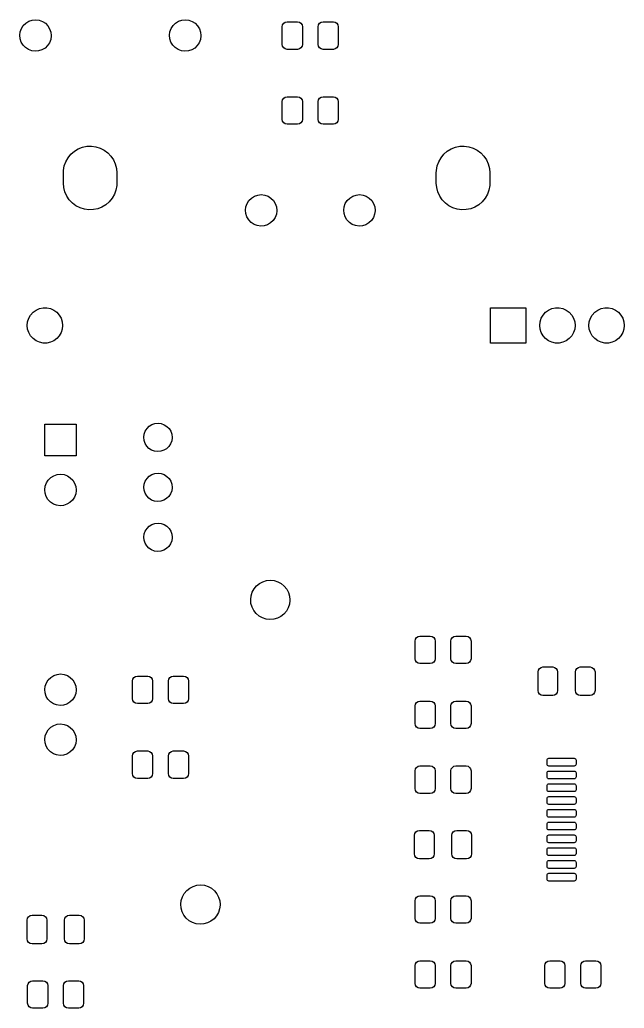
# Model space of a CAD drawing. Extents: x 42 to 170, y -237 to -32.
# Drawn here: x 107.9 to 138.7, y -187.1 to -136.9 of the extents above; entities that cross this region are included whole.
import ezdxf

# ---------------------------------------------------------------- set-up
doc = ezdxf.new("R2010")
doc.units = 0
doc.layers.add('BLACK', color=7, linetype='CONTINUOUS')

msp = doc.modelspace()

# ---------------------------------------------------------------- linework, layer by layer
at = {"layer": 'BLACK', "linetype": 'CONTINUOUS'}
for p, q in [((107.985, -137.307), (108.082, -137.157)), ((108.082, -137.157), (108.209, -137.033)), ((108.209, -137.033), (108.361, -136.939)), ((108.361, -136.939), (108.53, -136.882)), ((108.53, -136.882), (108.708, -136.863)), ((108.708, -136.863), (108.885, -136.884)), ((108.885, -136.884), (109.053, -136.944)), ((109.053, -136.944), (109.203, -137.04)), ((109.203, -137.04), (109.329, -137.166)), ((109.329, -137.166), (109.423, -137.317)), ((115.605, -137.307), (115.702, -137.157)), ((115.702, -137.157), (115.829, -137.033)), ((115.829, -137.033), (115.981, -136.939)), ((115.981, -136.939), (116.15, -136.882)), ((116.15, -136.882), (116.328, -136.863)), ((116.328, -136.863), (116.505, -136.884)), ((116.505, -136.884), (116.673, -136.944)), ((116.673, -136.944), (116.823, -137.04)), ((116.823, -137.04), (116.949, -137.166)), ((116.949, -137.166), (117.043, -137.317)), ((121.257, -137.218), (121.276, -137.122)), ((121.257, -138.118), (121.257, -137.218)), ((121.276, -137.122), (121.33, -137.041)), ((121.33, -137.041), (121.411, -136.987)), ((121.411, -136.987), (121.507, -136.968)), ((121.507, -136.968), (122.032, -136.968)), ((122.032, -136.968), (122.128, -136.987)), ((122.128, -136.987), (122.209, -137.041)), ((122.209, -137.041), (122.263, -137.122)), ((122.263, -137.122), (122.282, -137.218)), ((122.282, -137.218), (122.282, -138.118)), ((123.082, -137.218), (123.101, -137.122)), ((123.082, -138.118), (123.082, -137.218)), ((123.101, -137.122), (123.155, -137.041)), ((123.155, -137.041), (123.236, -136.987)), ((123.236, -136.987), (123.332, -136.968)), ((123.332, -136.968), (123.857, -136.968)), ((123.857, -136.968), (123.953, -136.987)), ((123.953, -136.987), (124.034, -137.041)), ((124.034, -137.041), (124.088, -137.122)), ((124.088, -137.122), (124.107, -137.218)), ((124.107, -137.218), (124.107, -138.118)), ((107.902, -137.652), (107.924, -137.475)), ((107.919, -137.829), (107.902, -137.652)), ((107.924, -137.475), (107.985, -137.307)), ((109.423, -137.317), (109.482, -137.486)), ((109.502, -137.685), (109.477, -137.862)), ((109.482, -137.486), (109.502, -137.663)), ((109.502, -137.663), (109.502, -137.685)), ((115.522, -137.652), (115.544, -137.475)), ((115.539, -137.829), (115.522, -137.652)), ((115.544, -137.475), (115.605, -137.307)), ((117.043, -137.317), (117.102, -137.486)), ((117.122, -137.685), (117.097, -137.862)), ((117.102, -137.486), (117.122, -137.663)), ((117.122, -137.663), (117.122, -137.685)), ((107.976, -137.999), (107.919, -137.829)), ((108.068, -138.151), (107.976, -137.999)), ((108.192, -138.279), (108.068, -138.151)), ((109.315, -138.177), (109.186, -138.3)), ((109.414, -138.029), (109.315, -138.177)), ((109.477, -137.862), (109.414, -138.029)), ((115.596, -137.999), (115.539, -137.829)), ((115.688, -138.151), (115.596, -137.999)), ((115.812, -138.279), (115.688, -138.151)), ((116.935, -138.177), (116.806, -138.3)), ((117.034, -138.029), (116.935, -138.177)), ((117.097, -137.862), (117.034, -138.029)), ((121.276, -138.214), (121.257, -138.118)), ((121.33, -138.295), (121.276, -138.214)), ((122.263, -138.214), (122.209, -138.295)), ((122.282, -138.118), (122.263, -138.214)), ((123.101, -138.214), (123.082, -138.118)), ((123.155, -138.295), (123.101, -138.214)), ((124.088, -138.214), (124.034, -138.295)), ((124.107, -138.118), (124.088, -138.214)), ((108.341, -138.377), (108.192, -138.279)), ((108.508, -138.439), (108.341, -138.377)), ((108.685, -138.463), (108.508, -138.439)), ((108.863, -138.447), (108.685, -138.463)), ((109.032, -138.392), (108.863, -138.447)), ((109.186, -138.3), (109.032, -138.392)), ((115.961, -138.377), (115.812, -138.279)), ((116.128, -138.439), (115.961, -138.377)), ((116.305, -138.463), (116.128, -138.439)), ((116.483, -138.447), (116.305, -138.463)), ((116.652, -138.392), (116.483, -138.447)), ((116.806, -138.3), (116.652, -138.392)), ((121.411, -138.349), (121.33, -138.295)), ((121.507, -138.368), (121.411, -138.349)), ((122.032, -138.368), (121.507, -138.368)), ((122.128, -138.349), (122.032, -138.368)), ((122.209, -138.295), (122.128, -138.349)), ((123.236, -138.349), (123.155, -138.295)), ((123.332, -138.368), (123.236, -138.349)), ((123.857, -138.368), (123.332, -138.368)), ((123.953, -138.349), (123.857, -138.368)), ((124.034, -138.295), (123.953, -138.349)), ((121.257, -141.028), (121.276, -140.932)), ((121.257, -141.928), (121.257, -141.028)), ((121.276, -140.932), (121.33, -140.851)), ((121.33, -140.851), (121.411, -140.797)), ((121.411, -140.797), (121.507, -140.778)), ((121.507, -140.778), (122.032, -140.778)), ((122.032, -140.778), (122.128, -140.797)), ((122.128, -140.797), (122.209, -140.851)), ((122.209, -140.851), (122.263, -140.932)), ((122.263, -140.932), (122.282, -141.028)), ((122.282, -141.028), (122.282, -141.928)), ((123.082, -141.028), (123.101, -140.932)), ((123.082, -141.928), (123.082, -141.028)), ((123.101, -140.932), (123.155, -140.851)), ((123.155, -140.851), (123.236, -140.797)), ((123.236, -140.797), (123.332, -140.778)), ((123.332, -140.778), (123.857, -140.778)), ((123.857, -140.778), (123.953, -140.797)), ((123.953, -140.797), (124.034, -140.851)), ((124.034, -140.851), (124.088, -140.932)), ((124.088, -140.932), (124.107, -141.028)), ((124.107, -141.028), (124.107, -141.928)), ((121.276, -142.024), (121.257, -141.928)), ((121.33, -142.105), (121.276, -142.024)), ((121.411, -142.159), (121.33, -142.105)), ((121.507, -142.178), (121.411, -142.159)), ((122.032, -142.178), (121.507, -142.178)), ((122.128, -142.159), (122.032, -142.178)), ((122.209, -142.105), (122.128, -142.159)), ((122.263, -142.024), (122.209, -142.105)), ((122.282, -141.928), (122.263, -142.024)), ((123.101, -142.024), (123.082, -141.928)), ((123.155, -142.105), (123.101, -142.024)), ((123.236, -142.159), (123.155, -142.105)), ((123.332, -142.178), (123.236, -142.159)), ((123.857, -142.178), (123.332, -142.178)), ((123.953, -142.159), (123.857, -142.178)), ((124.034, -142.105), (123.953, -142.159)), ((124.088, -142.024), (124.034, -142.105)), ((124.107, -141.928), (124.088, -142.024)), ((110.359, -143.88), (110.505, -143.702)), ((110.505, -143.702), (110.679, -143.551)), ((110.679, -143.551), (110.875, -143.432)), ((110.875, -143.432), (111.089, -143.347)), ((111.089, -143.347), (111.314, -143.3)), ((111.314, -143.3), (111.544, -143.292)), ((111.544, -143.292), (111.772, -143.322)), ((111.772, -143.322), (111.992, -143.39)), ((111.992, -143.39), (112.197, -143.494)), ((112.197, -143.494), (112.381, -143.631)), ((112.381, -143.631), (112.54, -143.798)), ((129.334, -143.88), (129.48, -143.702)), ((129.48, -143.702), (129.654, -143.551)), ((129.654, -143.551), (129.85, -143.432)), ((129.85, -143.432), (130.064, -143.347)), ((130.064, -143.347), (130.289, -143.3)), ((130.289, -143.3), (130.519, -143.292)), ((130.519, -143.292), (130.747, -143.322)), ((130.747, -143.322), (130.967, -143.39)), ((130.967, -143.39), (131.172, -143.494)), ((131.172, -143.494), (131.356, -143.631)), ((131.356, -143.631), (131.515, -143.798)), ((110.167, -144.296), (110.245, -144.08)), ((110.245, -144.08), (110.359, -143.88)), ((112.54, -143.798), (112.668, -143.989)), ((112.668, -143.989), (112.763, -144.198)), ((112.763, -144.198), (112.821, -144.421)), ((129.142, -144.296), (129.22, -144.08)), ((129.22, -144.08), (129.334, -143.88)), ((131.515, -143.798), (131.643, -143.989)), ((131.643, -143.989), (131.738, -144.198)), ((131.738, -144.198), (131.796, -144.421)), ((110.12, -144.65), (110.126, -144.522)), ((110.12, -145.17), (110.12, -144.65)), ((110.126, -144.522), (110.167, -144.296)), ((112.821, -144.421), (112.84, -144.65)), ((112.84, -144.65), (112.84, -145.17)), ((129.095, -144.65), (129.101, -144.522)), ((129.095, -145.17), (129.095, -144.65)), ((129.101, -144.522), (129.142, -144.296)), ((131.796, -144.421), (131.815, -144.65)), ((131.815, -144.65), (131.815, -145.17)), ((110.139, -145.399), (110.12, -145.17)), ((112.84, -145.17), (112.834, -145.298)), ((129.114, -145.399), (129.095, -145.17)), ((131.815, -145.17), (131.809, -145.298)), ((110.197, -145.622), (110.139, -145.399)), ((110.292, -145.831), (110.197, -145.622)), ((112.715, -145.74), (112.601, -145.94)), ((112.793, -145.524), (112.715, -145.74)), ((112.834, -145.298), (112.793, -145.524)), ((119.841, -145.834), (120.01, -145.777)), ((120.01, -145.777), (120.188, -145.758)), ((120.188, -145.758), (120.365, -145.779)), ((120.365, -145.779), (120.533, -145.839)), ((124.841, -145.834), (125.01, -145.777)), ((125.01, -145.777), (125.188, -145.758)), ((125.188, -145.758), (125.365, -145.779)), ((125.365, -145.779), (125.533, -145.839)), ((129.172, -145.622), (129.114, -145.399)), ((129.267, -145.831), (129.172, -145.622)), ((131.69, -145.74), (131.576, -145.94)), ((131.768, -145.524), (131.69, -145.74)), ((131.809, -145.298), (131.768, -145.524)), ((110.42, -146.022), (110.292, -145.831)), ((110.579, -146.189), (110.42, -146.022)), ((110.763, -146.326), (110.579, -146.189)), ((112.281, -146.269), (112.085, -146.388)), ((112.455, -146.118), (112.281, -146.269)), ((112.601, -145.94), (112.455, -146.118)), ((119.404, -146.37), (119.465, -146.202)), ((119.465, -146.202), (119.562, -146.052)), ((119.562, -146.052), (119.689, -145.928)), ((119.689, -145.928), (119.841, -145.834)), ((120.533, -145.839), (120.683, -145.935)), ((120.683, -145.935), (120.809, -146.061)), ((120.809, -146.061), (120.903, -146.212)), ((120.903, -146.212), (120.962, -146.381)), ((124.404, -146.37), (124.465, -146.202)), ((124.465, -146.202), (124.562, -146.052)), ((124.562, -146.052), (124.689, -145.928)), ((124.689, -145.928), (124.841, -145.834)), ((125.533, -145.839), (125.683, -145.935)), ((125.683, -145.935), (125.809, -146.061)), ((125.809, -146.061), (125.903, -146.212)), ((125.903, -146.212), (125.962, -146.381)), ((129.395, -146.022), (129.267, -145.831)), ((129.554, -146.189), (129.395, -146.022)), ((129.738, -146.326), (129.554, -146.189)), ((131.256, -146.269), (131.06, -146.388)), ((131.43, -146.118), (131.256, -146.269)), ((131.576, -145.94), (131.43, -146.118)), ((110.968, -146.43), (110.763, -146.326)), ((111.188, -146.498), (110.968, -146.43)), ((111.416, -146.528), (111.188, -146.498)), ((111.646, -146.52), (111.416, -146.528)), ((111.871, -146.473), (111.646, -146.52)), ((112.085, -146.388), (111.871, -146.473)), ((119.382, -146.547), (119.404, -146.37)), ((119.399, -146.724), (119.382, -146.547)), ((119.456, -146.894), (119.399, -146.724)), ((120.957, -146.757), (120.894, -146.924)), ((120.982, -146.58), (120.957, -146.757)), ((120.962, -146.381), (120.982, -146.558)), ((120.982, -146.558), (120.982, -146.58)), ((124.382, -146.547), (124.404, -146.37)), ((124.399, -146.724), (124.382, -146.547)), ((124.456, -146.894), (124.399, -146.724)), ((125.957, -146.757), (125.894, -146.924)), ((125.982, -146.58), (125.957, -146.757)), ((125.962, -146.381), (125.982, -146.558)), ((125.982, -146.558), (125.982, -146.58)), ((129.943, -146.43), (129.738, -146.326)), ((130.163, -146.498), (129.943, -146.43)), ((130.391, -146.528), (130.163, -146.498)), ((130.621, -146.52), (130.391, -146.528)), ((130.846, -146.473), (130.621, -146.52)), ((131.06, -146.388), (130.846, -146.473)), ((119.548, -147.046), (119.456, -146.894)), ((119.672, -147.174), (119.548, -147.046)), ((119.821, -147.272), (119.672, -147.174)), ((119.988, -147.334), (119.821, -147.272)), ((120.512, -147.287), (120.343, -147.342)), ((120.666, -147.195), (120.512, -147.287)), ((120.795, -147.072), (120.666, -147.195)), ((120.894, -146.924), (120.795, -147.072)), ((124.548, -147.046), (124.456, -146.894)), ((124.672, -147.174), (124.548, -147.046)), ((124.821, -147.272), (124.672, -147.174)), ((124.988, -147.334), (124.821, -147.272)), ((125.512, -147.287), (125.343, -147.342)), ((125.666, -147.195), (125.512, -147.287)), ((125.795, -147.072), (125.666, -147.195)), ((125.894, -146.924), (125.795, -147.072)), ((120.165, -147.358), (119.988, -147.334)), ((120.343, -147.342), (120.165, -147.358)), ((125.165, -147.358), (124.988, -147.334)), ((125.343, -147.342), (125.165, -147.358)), ((108.452, -151.881), (108.578, -151.741)), ((108.578, -151.741), (108.73, -151.631)), ((108.73, -151.631), (108.902, -151.554)), ((108.902, -151.554), (109.086, -151.515)), ((109.086, -151.515), (109.274, -151.515)), ((109.274, -151.515), (109.458, -151.554)), ((109.458, -151.554), (109.63, -151.631)), ((109.63, -151.631), (109.782, -151.741)), ((109.782, -151.741), (109.908, -151.881)), ((131.855, -153.31), (131.855, -151.51)), ((131.855, -151.51), (133.655, -151.51)), ((133.655, -151.51), (133.655, -153.31)), ((134.527, -151.881), (134.653, -151.741)), ((134.653, -151.741), (134.805, -151.631)), ((134.805, -151.631), (134.977, -151.554)), ((134.977, -151.554), (135.161, -151.515)), ((135.161, -151.515), (135.349, -151.515)), ((135.349, -151.515), (135.533, -151.554)), ((135.533, -151.554), (135.705, -151.631)), ((135.705, -151.631), (135.857, -151.741)), ((135.857, -151.741), (135.983, -151.881)), ((137.027, -151.881), (137.153, -151.741)), ((137.153, -151.741), (137.305, -151.631)), ((137.305, -151.631), (137.477, -151.554)), ((137.477, -151.554), (137.661, -151.515)), ((137.661, -151.515), (137.849, -151.515)), ((137.849, -151.515), (138.033, -151.554)), ((138.033, -151.554), (138.205, -151.631)), ((138.205, -151.631), (138.357, -151.741)), ((138.357, -151.741), (138.483, -151.881)), ((108.28, -152.41), (108.3, -152.223)), ((108.3, -152.223), (108.358, -152.044)), ((108.358, -152.044), (108.452, -151.881)), ((109.908, -151.881), (110.002, -152.044)), ((110.002, -152.044), (110.06, -152.223)), ((110.06, -152.223), (110.08, -152.41)), ((134.355, -152.41), (134.375, -152.223)), ((134.375, -152.223), (134.433, -152.044)), ((134.433, -152.044), (134.527, -151.881)), ((135.983, -151.881), (136.077, -152.044)), ((136.077, -152.044), (136.135, -152.223)), ((136.135, -152.223), (136.155, -152.41)), ((136.855, -152.41), (136.875, -152.223)), ((136.875, -152.223), (136.933, -152.044)), ((136.933, -152.044), (137.027, -151.881)), ((138.483, -151.881), (138.577, -152.044)), ((138.577, -152.044), (138.635, -152.223)), ((138.635, -152.223), (138.655, -152.41)), ((108.3, -152.597), (108.28, -152.41)), ((108.358, -152.776), (108.3, -152.597)), ((108.452, -152.939), (108.358, -152.776)), ((110.002, -152.776), (109.908, -152.939)), ((110.06, -152.597), (110.002, -152.776)), ((110.08, -152.41), (110.06, -152.597)), ((134.375, -152.597), (134.355, -152.41)), ((134.433, -152.776), (134.375, -152.597)), ((134.527, -152.939), (134.433, -152.776)), ((136.077, -152.776), (135.983, -152.939)), ((136.135, -152.597), (136.077, -152.776)), ((136.155, -152.41), (136.135, -152.597)), ((136.875, -152.597), (136.855, -152.41)), ((136.933, -152.776), (136.875, -152.597)), ((137.027, -152.939), (136.933, -152.776)), ((138.577, -152.776), (138.483, -152.939)), ((138.635, -152.597), (138.577, -152.776)), ((138.655, -152.41), (138.635, -152.597)), ((108.578, -153.079), (108.452, -152.939)), ((108.73, -153.189), (108.578, -153.079)), ((108.902, -153.266), (108.73, -153.189)), ((109.086, -153.305), (108.902, -153.266)), ((109.274, -153.305), (109.086, -153.305)), ((109.458, -153.266), (109.274, -153.305)), ((109.63, -153.189), (109.458, -153.266)), ((109.782, -153.079), (109.63, -153.189)), ((109.908, -152.939), (109.782, -153.079)), ((133.655, -153.31), (131.855, -153.31)), ((134.653, -153.079), (134.527, -152.939)), ((134.805, -153.189), (134.653, -153.079)), ((134.977, -153.266), (134.805, -153.189)), ((135.161, -153.305), (134.977, -153.266)), ((135.349, -153.305), (135.161, -153.305)), ((135.533, -153.266), (135.349, -153.305)), ((135.705, -153.189), (135.533, -153.266)), ((135.857, -153.079), (135.705, -153.189)), ((135.983, -152.939), (135.857, -153.079)), ((137.153, -153.079), (137.027, -152.939)), ((137.305, -153.189), (137.153, -153.079)), ((137.477, -153.266), (137.305, -153.189)), ((137.661, -153.305), (137.477, -153.266)), ((137.849, -153.305), (137.661, -153.305)), ((138.033, -153.266), (137.849, -153.305)), ((138.205, -153.189), (138.033, -153.266)), ((138.357, -153.079), (138.205, -153.189)), ((138.483, -152.939), (138.357, -153.079)), ((109.172, -159.037), (109.172, -157.437)), ((109.172, -157.437), (110.772, -157.437)), ((110.772, -157.437), (110.772, -159.037)), ((114.235, -157.936), (114.29, -157.785)), ((114.29, -157.785), (114.377, -157.65)), ((114.377, -157.65), (114.492, -157.538)), ((114.492, -157.538), (114.628, -157.454)), ((114.628, -157.454), (114.78, -157.402)), ((114.78, -157.402), (114.94, -157.385)), ((114.94, -157.385), (115.099, -157.404)), ((115.099, -157.404), (115.251, -157.458)), ((115.251, -157.458), (115.386, -157.544)), ((115.386, -157.544), (115.499, -157.658)), ((115.499, -157.658), (115.584, -157.794)), ((115.584, -157.794), (115.637, -157.945)), ((114.215, -158.095), (114.235, -157.936)), ((114.231, -158.255), (114.215, -158.095)), ((114.281, -158.407), (114.231, -158.255)), ((115.632, -158.284), (115.575, -158.434)), ((115.655, -158.125), (115.632, -158.284)), ((115.637, -157.945), (115.655, -158.105)), ((115.655, -158.105), (115.655, -158.125)), ((114.365, -158.544), (114.281, -158.407)), ((114.476, -158.66), (114.365, -158.544)), ((114.61, -158.748), (114.476, -158.66)), ((114.761, -158.804), (114.61, -158.748)), ((114.92, -158.825), (114.761, -158.804)), ((115.08, -158.81), (114.92, -158.825)), ((115.232, -158.761), (115.08, -158.81)), ((115.37, -158.679), (115.232, -158.761)), ((115.487, -158.568), (115.37, -158.679)), ((115.575, -158.434), (115.487, -158.568)), ((110.772, -159.037), (109.172, -159.037)), ((109.255, -160.421), (109.352, -160.271)), ((109.352, -160.271), (109.479, -160.147)), ((109.479, -160.147), (109.631, -160.053)), ((109.631, -160.053), (109.8, -159.996)), ((109.8, -159.996), (109.978, -159.977)), ((109.978, -159.977), (110.155, -159.998)), ((110.155, -159.998), (110.323, -160.058)), ((110.323, -160.058), (110.473, -160.154)), ((110.473, -160.154), (110.599, -160.28)), ((110.599, -160.28), (110.693, -160.431)), ((114.235, -160.476), (114.29, -160.325)), ((114.29, -160.325), (114.377, -160.19)), ((114.377, -160.19), (114.492, -160.078)), ((114.492, -160.078), (114.628, -159.994)), ((114.628, -159.994), (114.78, -159.942)), ((114.78, -159.942), (114.94, -159.925)), ((114.94, -159.925), (115.099, -159.944)), ((115.099, -159.944), (115.251, -159.998)), ((115.251, -159.998), (115.386, -160.084)), ((115.386, -160.084), (115.499, -160.198)), ((115.499, -160.198), (115.584, -160.334)), ((115.584, -160.334), (115.637, -160.485)), ((109.172, -160.766), (109.194, -160.589)), ((109.189, -160.943), (109.172, -160.766)), ((109.194, -160.589), (109.255, -160.421)), ((110.693, -160.431), (110.752, -160.6)), ((110.772, -160.799), (110.747, -160.976)), ((110.752, -160.6), (110.772, -160.777)), ((110.772, -160.777), (110.772, -160.799)), ((114.215, -160.635), (114.235, -160.476)), ((114.231, -160.795), (114.215, -160.635)), ((114.281, -160.947), (114.231, -160.795)), ((115.632, -160.824), (115.575, -160.974)), ((115.655, -160.665), (115.632, -160.824)), ((115.637, -160.485), (115.655, -160.645)), ((115.655, -160.645), (115.655, -160.665)), ((109.246, -161.113), (109.189, -160.943)), ((109.338, -161.265), (109.246, -161.113)), ((109.462, -161.393), (109.338, -161.265)), ((110.585, -161.291), (110.456, -161.414)), ((110.684, -161.143), (110.585, -161.291)), ((110.747, -160.976), (110.684, -161.143)), ((114.365, -161.084), (114.281, -160.947)), ((114.476, -161.2), (114.365, -161.084)), ((114.61, -161.288), (114.476, -161.2)), ((114.761, -161.344), (114.61, -161.288)), ((114.92, -161.365), (114.761, -161.344)), ((115.08, -161.35), (114.92, -161.365)), ((115.232, -161.301), (115.08, -161.35)), ((115.37, -161.219), (115.232, -161.301)), ((115.487, -161.108), (115.37, -161.219)), ((115.575, -160.974), (115.487, -161.108)), ((109.611, -161.491), (109.462, -161.393)), ((109.778, -161.553), (109.611, -161.491)), ((109.955, -161.577), (109.778, -161.553)), ((110.133, -161.561), (109.955, -161.577)), ((110.302, -161.506), (110.133, -161.561)), ((110.456, -161.414), (110.302, -161.506)), ((114.235, -163.016), (114.29, -162.865)), ((114.29, -162.865), (114.377, -162.73)), ((114.377, -162.73), (114.492, -162.618)), ((114.492, -162.618), (114.628, -162.534)), ((114.628, -162.534), (114.78, -162.482)), ((114.78, -162.482), (114.94, -162.465)), ((114.94, -162.465), (115.099, -162.484)), ((115.099, -162.484), (115.251, -162.538)), ((115.251, -162.538), (115.386, -162.624)), ((115.386, -162.624), (115.499, -162.738)), ((115.499, -162.738), (115.584, -162.874)), ((115.584, -162.874), (115.637, -163.025)), ((114.215, -163.175), (114.235, -163.016)), ((114.231, -163.335), (114.215, -163.175)), ((114.281, -163.487), (114.231, -163.335)), ((115.632, -163.364), (115.575, -163.514)), ((115.655, -163.205), (115.632, -163.364)), ((115.637, -163.025), (115.655, -163.185)), ((115.655, -163.185), (115.655, -163.205)), ((114.365, -163.624), (114.281, -163.487)), ((114.476, -163.74), (114.365, -163.624)), ((114.61, -163.828), (114.476, -163.74)), ((114.761, -163.884), (114.61, -163.828)), ((114.92, -163.905), (114.761, -163.884)), ((115.232, -163.841), (115.08, -163.89)), ((115.37, -163.759), (115.232, -163.841)), ((115.487, -163.648), (115.37, -163.759)), ((115.575, -163.514), (115.487, -163.648)), ((115.08, -163.89), (114.92, -163.905)), ((120.275, -165.443), (120.463, -165.388)), ((120.463, -165.388), (120.657, -165.37)), ((120.657, -165.37), (120.851, -165.39)), ((120.851, -165.39), (121.038, -165.448)), ((119.731, -165.976), (119.825, -165.805)), ((119.825, -165.805), (119.95, -165.656)), ((119.95, -165.656), (120.102, -165.533)), ((120.102, -165.533), (120.275, -165.443)), ((121.038, -165.448), (121.209, -165.541)), ((121.209, -165.541), (121.36, -165.665)), ((121.36, -165.665), (121.483, -165.817)), ((121.483, -165.817), (121.575, -165.989)), ((119.65, -166.356), (119.672, -166.162)), ((119.666, -166.551), (119.65, -166.356)), ((119.672, -166.162), (119.731, -165.976)), ((121.575, -165.989), (121.631, -166.176)), ((121.65, -166.398), (121.625, -166.592)), ((121.631, -166.176), (121.65, -166.37)), ((121.65, -166.37), (121.65, -166.398)), ((119.72, -166.738), (119.666, -166.551)), ((119.809, -166.912), (119.72, -166.738)), ((121.564, -166.777), (121.467, -166.946)), ((121.625, -166.592), (121.564, -166.777)), ((119.931, -167.065), (119.809, -166.912)), ((120.079, -167.191), (119.931, -167.065)), ((120.25, -167.286), (120.079, -167.191)), ((120.435, -167.347), (120.25, -167.286)), ((120.629, -167.37), (120.435, -167.347)), ((120.824, -167.355), (120.629, -167.37)), ((121.012, -167.302), (120.824, -167.355)), ((121.186, -167.214), (121.012, -167.302)), ((121.34, -167.094), (121.186, -167.214)), ((121.467, -166.946), (121.34, -167.094)), ((128.011, -168.46), (128.031, -168.364)), ((128.031, -168.364), (128.085, -168.283)), ((128.085, -168.283), (128.166, -168.229)), ((128.166, -168.229), (128.261, -168.21)), ((128.261, -168.21), (128.786, -168.21)), ((128.786, -168.21), (128.882, -168.229)), ((128.882, -168.229), (128.963, -168.283)), ((128.963, -168.283), (129.017, -168.364)), ((129.017, -168.364), (129.036, -168.46)), ((129.837, -168.46), (129.856, -168.364)), ((129.856, -168.364), (129.91, -168.283)), ((129.91, -168.283), (129.991, -168.229)), ((129.991, -168.229), (130.087, -168.21)), ((130.087, -168.21), (130.612, -168.21)), ((130.612, -168.21), (130.707, -168.229)), ((130.707, -168.229), (130.788, -168.283)), ((130.788, -168.283), (130.842, -168.364)), ((130.842, -168.364), (130.862, -168.46)), ((128.011, -169.36), (128.011, -168.46)), ((129.036, -168.46), (129.036, -169.36)), ((129.837, -169.36), (129.837, -168.46)), ((130.862, -168.46), (130.862, -169.36)), ((128.031, -169.456), (128.011, -169.36)), ((129.036, -169.36), (129.017, -169.456)), ((129.856, -169.456), (129.837, -169.36)), ((130.862, -169.36), (130.842, -169.456)), ((128.085, -169.537), (128.031, -169.456)), ((128.166, -169.591), (128.085, -169.537)), ((128.261, -169.61), (128.166, -169.591)), ((128.786, -169.61), (128.261, -169.61)), ((128.882, -169.591), (128.786, -169.61)), ((128.963, -169.537), (128.882, -169.591)), ((129.017, -169.456), (128.963, -169.537)), ((129.91, -169.537), (129.856, -169.456)), ((129.991, -169.591), (129.91, -169.537)), ((130.087, -169.61), (129.991, -169.591)), ((130.612, -169.61), (130.087, -169.61)), ((130.707, -169.591), (130.612, -169.61)), ((130.788, -169.537), (130.707, -169.591)), ((130.842, -169.456), (130.788, -169.537)), ((134.287, -169.934), (134.341, -169.853)), ((134.341, -169.853), (134.422, -169.799)), ((134.422, -169.799), (134.518, -169.78)), ((134.518, -169.78), (135.018, -169.78)), ((135.018, -169.78), (135.114, -169.799)), ((135.114, -169.799), (135.195, -169.853)), ((135.195, -169.853), (135.249, -169.934)), ((136.187, -169.934), (136.241, -169.853)), ((136.241, -169.853), (136.322, -169.799)), ((136.322, -169.799), (136.418, -169.78)), ((136.418, -169.78), (136.918, -169.78)), ((136.918, -169.78), (137.014, -169.799)), ((137.014, -169.799), (137.095, -169.853)), ((137.095, -169.853), (137.149, -169.934)), ((109.352, -170.431), (109.479, -170.307)), ((109.479, -170.307), (109.631, -170.213)), ((109.631, -170.213), (109.8, -170.156)), ((109.8, -170.156), (109.978, -170.137)), ((109.978, -170.137), (110.155, -170.158)), ((110.155, -170.158), (110.323, -170.218)), ((110.323, -170.218), (110.473, -170.314)), ((110.473, -170.314), (110.599, -170.44)), ((113.637, -170.492), (113.656, -170.396)), ((113.656, -170.396), (113.71, -170.315)), ((113.71, -170.315), (113.791, -170.261)), ((113.791, -170.261), (113.887, -170.242)), ((113.887, -170.242), (114.412, -170.242)), ((114.412, -170.242), (114.508, -170.261)), ((114.508, -170.261), (114.589, -170.315)), ((114.589, -170.315), (114.643, -170.396)), ((114.643, -170.396), (114.662, -170.492)), ((115.462, -170.492), (115.481, -170.396)), ((115.481, -170.396), (115.535, -170.315)), ((115.535, -170.315), (115.616, -170.261)), ((115.616, -170.261), (115.712, -170.242)), ((115.712, -170.242), (116.237, -170.242)), ((116.237, -170.242), (116.333, -170.261)), ((116.333, -170.261), (116.414, -170.315)), ((116.414, -170.315), (116.468, -170.396)), ((116.468, -170.396), (116.487, -170.492)), ((134.268, -170.03), (134.287, -169.934)), ((134.268, -170.98), (134.268, -170.03)), ((135.249, -169.934), (135.268, -170.03)), ((135.268, -170.03), (135.268, -170.98)), ((136.168, -170.03), (136.187, -169.934)), ((136.168, -170.98), (136.168, -170.03)), ((137.149, -169.934), (137.168, -170.03)), ((137.168, -170.03), (137.168, -170.98)), ((109.172, -170.926), (109.194, -170.749)), ((109.189, -171.103), (109.172, -170.926)), ((109.194, -170.749), (109.255, -170.581)), ((109.255, -170.581), (109.352, -170.431)), ((110.599, -170.44), (110.693, -170.591)), ((110.693, -170.591), (110.752, -170.76)), ((110.752, -170.76), (110.772, -170.937)), ((113.637, -171.392), (113.637, -170.492)), ((114.662, -170.492), (114.662, -171.392)), ((115.462, -171.392), (115.462, -170.492)), ((116.487, -170.492), (116.487, -171.392)), ((109.246, -171.273), (109.189, -171.103)), ((109.338, -171.425), (109.246, -171.273)), ((109.462, -171.553), (109.338, -171.425)), ((110.684, -171.303), (110.585, -171.451)), ((110.747, -171.136), (110.684, -171.303)), ((110.772, -170.959), (110.747, -171.136)), ((110.772, -170.937), (110.772, -170.959)), ((113.656, -171.488), (113.637, -171.392)), ((114.662, -171.392), (114.643, -171.488)), ((115.481, -171.488), (115.462, -171.392)), ((116.487, -171.392), (116.468, -171.488)), ((134.287, -171.076), (134.268, -170.98)), ((134.341, -171.157), (134.287, -171.076)), ((134.422, -171.211), (134.341, -171.157)), ((134.518, -171.23), (134.422, -171.211)), ((135.018, -171.23), (134.518, -171.23)), ((135.114, -171.211), (135.018, -171.23)), ((135.195, -171.157), (135.114, -171.211)), ((135.249, -171.076), (135.195, -171.157)), ((135.268, -170.98), (135.249, -171.076)), ((136.187, -171.076), (136.168, -170.98)), ((136.241, -171.157), (136.187, -171.076)), ((136.322, -171.211), (136.241, -171.157)), ((136.418, -171.23), (136.322, -171.211)), ((136.918, -171.23), (136.418, -171.23)), ((137.014, -171.211), (136.918, -171.23)), ((137.095, -171.157), (137.014, -171.211)), ((137.149, -171.076), (137.095, -171.157)), ((137.168, -170.98), (137.149, -171.076)), ((109.611, -171.651), (109.462, -171.553)), ((109.778, -171.713), (109.611, -171.651)), ((109.955, -171.737), (109.778, -171.713)), ((110.133, -171.721), (109.955, -171.737)), ((110.302, -171.666), (110.133, -171.721)), ((110.456, -171.574), (110.302, -171.666)), ((110.585, -171.451), (110.456, -171.574)), ((113.71, -171.569), (113.656, -171.488)), ((113.791, -171.623), (113.71, -171.569)), ((113.887, -171.642), (113.791, -171.623)), ((114.412, -171.642), (113.887, -171.642)), ((114.508, -171.623), (114.412, -171.642)), ((114.589, -171.569), (114.508, -171.623)), ((114.643, -171.488), (114.589, -171.569)), ((115.535, -171.569), (115.481, -171.488)), ((115.616, -171.623), (115.535, -171.569)), ((115.712, -171.642), (115.616, -171.623)), ((116.237, -171.642), (115.712, -171.642)), ((116.333, -171.623), (116.237, -171.642)), ((116.414, -171.569), (116.333, -171.623)), ((116.468, -171.488), (116.414, -171.569)), ((128.011, -171.762), (128.031, -171.666)), ((128.011, -172.662), (128.011, -171.762)), ((128.031, -171.666), (128.085, -171.585)), ((128.085, -171.585), (128.166, -171.531)), ((128.166, -171.531), (128.261, -171.512)), ((128.261, -171.512), (128.786, -171.512)), ((128.786, -171.512), (128.882, -171.531)), ((128.882, -171.531), (128.963, -171.585)), ((128.963, -171.585), (129.017, -171.666)), ((129.017, -171.666), (129.036, -171.762)), ((129.036, -171.762), (129.036, -172.662)), ((129.837, -171.762), (129.856, -171.666)), ((129.837, -172.662), (129.837, -171.762)), ((129.856, -171.666), (129.91, -171.585)), ((129.91, -171.585), (129.991, -171.531)), ((129.991, -171.531), (130.087, -171.512)), ((130.087, -171.512), (130.612, -171.512)), ((130.612, -171.512), (130.707, -171.531)), ((130.707, -171.531), (130.788, -171.585)), ((130.788, -171.585), (130.842, -171.666)), ((130.842, -171.666), (130.862, -171.762)), ((130.862, -171.762), (130.862, -172.662)), ((109.352, -172.971), (109.479, -172.847)), ((109.479, -172.847), (109.631, -172.753)), ((109.631, -172.753), (109.8, -172.696)), ((109.8, -172.696), (109.978, -172.677)), ((109.978, -172.677), (110.155, -172.698)), ((110.155, -172.698), (110.323, -172.758)), ((110.323, -172.758), (110.473, -172.854)), ((110.473, -172.854), (110.599, -172.98)), ((128.031, -172.758), (128.011, -172.662)), ((128.085, -172.839), (128.031, -172.758)), ((128.166, -172.893), (128.085, -172.839)), ((128.261, -172.912), (128.166, -172.893)), ((128.786, -172.912), (128.261, -172.912)), ((128.882, -172.893), (128.786, -172.912)), ((128.963, -172.839), (128.882, -172.893)), ((129.017, -172.758), (128.963, -172.839)), ((129.036, -172.662), (129.017, -172.758)), ((129.856, -172.758), (129.837, -172.662)), ((129.91, -172.839), (129.856, -172.758)), ((129.991, -172.893), (129.91, -172.839)), ((130.087, -172.912), (129.991, -172.893)), ((130.612, -172.912), (130.087, -172.912)), ((130.707, -172.893), (130.612, -172.912)), ((130.788, -172.839), (130.707, -172.893)), ((130.842, -172.758), (130.788, -172.839)), ((130.862, -172.662), (130.842, -172.758)), ((109.172, -173.466), (109.194, -173.289)), ((109.194, -173.289), (109.255, -173.121)), ((109.255, -173.121), (109.352, -172.971)), ((110.599, -172.98), (110.693, -173.131)), ((110.693, -173.131), (110.752, -173.3)), ((110.752, -173.3), (110.772, -173.477)), ((109.189, -173.643), (109.172, -173.466)), ((109.246, -173.813), (109.189, -173.643)), ((109.338, -173.965), (109.246, -173.813)), ((110.684, -173.843), (110.585, -173.991)), ((110.747, -173.676), (110.684, -173.843)), ((110.772, -173.499), (110.747, -173.676)), ((110.772, -173.477), (110.772, -173.499)), ((109.462, -174.093), (109.338, -173.965)), ((109.611, -174.191), (109.462, -174.093)), ((109.778, -174.253), (109.611, -174.191)), ((109.955, -174.277), (109.778, -174.253)), ((110.133, -174.261), (109.955, -174.277)), ((110.302, -174.206), (110.133, -174.261)), ((110.456, -174.114), (110.302, -174.206)), ((110.585, -173.991), (110.456, -174.114)), ((113.637, -174.302), (113.656, -174.206)), ((113.637, -175.202), (113.637, -174.302)), ((113.656, -174.206), (113.71, -174.125)), ((113.71, -174.125), (113.791, -174.071)), ((113.791, -174.071), (113.887, -174.052)), ((113.887, -174.052), (114.412, -174.052)), ((114.412, -174.052), (114.508, -174.071)), ((114.508, -174.071), (114.589, -174.125)), ((114.589, -174.125), (114.643, -174.206)), ((114.643, -174.206), (114.662, -174.302)), ((114.662, -174.302), (114.662, -175.202)), ((115.462, -174.302), (115.481, -174.206)), ((115.462, -175.202), (115.462, -174.302)), ((115.481, -174.206), (115.535, -174.125)), ((115.535, -174.125), (115.616, -174.071)), ((115.616, -174.071), (115.712, -174.052)), ((115.712, -174.052), (116.237, -174.052)), ((116.237, -174.052), (116.333, -174.071)), ((116.333, -174.071), (116.414, -174.125)), ((116.414, -174.125), (116.468, -174.206)), ((116.468, -174.206), (116.487, -174.302)), ((116.487, -174.302), (116.487, -175.202)), ((134.756, -174.45), (134.788, -174.429)), ((134.788, -174.429), (134.826, -174.421)), ((134.826, -174.421), (136.101, -174.421)), ((136.101, -174.421), (136.14, -174.429)), ((136.14, -174.429), (136.172, -174.45)), ((128.031, -174.968), (128.085, -174.887)), ((128.085, -174.887), (128.166, -174.833)), ((128.166, -174.833), (128.261, -174.814)), ((128.261, -174.814), (128.786, -174.814)), ((128.786, -174.814), (128.882, -174.833)), ((128.882, -174.833), (128.963, -174.887)), ((128.963, -174.887), (129.017, -174.968)), ((129.856, -174.968), (129.91, -174.887)), ((129.91, -174.887), (129.991, -174.833)), ((129.991, -174.833), (130.087, -174.814)), ((130.087, -174.814), (130.612, -174.814)), ((130.612, -174.814), (130.707, -174.833)), ((130.707, -174.833), (130.788, -174.887)), ((130.788, -174.887), (130.842, -174.968)), ((134.726, -174.521), (134.734, -174.483)), ((134.726, -174.721), (134.726, -174.521)), ((134.734, -174.759), (134.726, -174.721)), ((134.734, -174.483), (134.756, -174.45)), ((134.756, -174.792), (134.734, -174.759)), ((134.788, -174.813), (134.756, -174.792)), ((134.826, -174.821), (134.788, -174.813)), ((136.101, -174.821), (134.826, -174.821)), ((136.14, -174.813), (136.101, -174.821)), ((136.172, -174.792), (136.14, -174.813)), ((136.172, -174.45), (136.194, -174.483)), ((136.194, -174.759), (136.172, -174.792)), ((136.194, -174.483), (136.201, -174.521)), ((136.201, -174.721), (136.194, -174.759)), ((136.201, -174.521), (136.201, -174.721)), ((113.656, -175.298), (113.637, -175.202)), ((113.71, -175.379), (113.656, -175.298)), ((113.791, -175.433), (113.71, -175.379)), ((113.887, -175.452), (113.791, -175.433)), ((114.412, -175.452), (113.887, -175.452)), ((114.508, -175.433), (114.412, -175.452)), ((114.589, -175.379), (114.508, -175.433)), ((114.643, -175.298), (114.589, -175.379)), ((114.662, -175.202), (114.643, -175.298)), ((115.481, -175.298), (115.462, -175.202)), ((115.535, -175.379), (115.481, -175.298)), ((115.616, -175.433), (115.535, -175.379)), ((115.712, -175.452), (115.616, -175.433)), ((116.237, -175.452), (115.712, -175.452)), ((116.333, -175.433), (116.237, -175.452)), ((116.414, -175.379), (116.333, -175.433)), ((116.468, -175.298), (116.414, -175.379)), ((116.487, -175.202), (116.468, -175.298)), ((128.011, -175.064), (128.031, -174.968)), ((128.011, -175.964), (128.011, -175.064)), ((129.017, -174.968), (129.036, -175.064)), ((129.036, -175.064), (129.036, -175.964)), ((129.837, -175.064), (129.856, -174.968)), ((129.837, -175.964), (129.837, -175.064)), ((130.842, -174.968), (130.862, -175.064)), ((130.862, -175.064), (130.862, -175.964)), ((134.726, -175.171), (134.734, -175.133)), ((134.726, -175.371), (134.726, -175.171)), ((134.734, -175.409), (134.726, -175.371)), ((134.734, -175.133), (134.756, -175.1)), ((134.756, -175.442), (134.734, -175.409)), ((134.756, -175.1), (134.788, -175.079)), ((134.788, -175.463), (134.756, -175.442)), ((134.788, -175.079), (134.826, -175.071)), ((134.826, -175.071), (136.101, -175.071)), ((136.101, -175.071), (136.14, -175.079)), ((136.14, -175.079), (136.172, -175.1)), ((136.172, -175.442), (136.14, -175.463)), ((136.172, -175.1), (136.194, -175.133)), ((136.194, -175.409), (136.172, -175.442)), ((136.194, -175.133), (136.201, -175.171)), ((136.201, -175.371), (136.194, -175.409)), ((136.201, -175.171), (136.201, -175.371)), ((134.726, -175.821), (134.734, -175.783)), ((134.726, -176.021), (134.726, -175.821)), ((134.734, -175.783), (134.756, -175.75)), ((134.756, -175.75), (134.788, -175.729)), ((134.826, -175.471), (134.788, -175.463)), ((134.788, -175.729), (134.826, -175.721)), ((136.101, -175.471), (134.826, -175.471)), ((134.826, -175.721), (136.101, -175.721)), ((136.14, -175.463), (136.101, -175.471)), ((136.101, -175.721), (136.14, -175.729)), ((136.14, -175.729), (136.172, -175.75)), ((136.172, -175.75), (136.194, -175.783)), ((136.194, -175.783), (136.201, -175.821)), ((136.201, -175.821), (136.201, -176.021)), ((128.031, -176.06), (128.011, -175.964)), ((128.085, -176.141), (128.031, -176.06)), ((128.166, -176.195), (128.085, -176.141)), ((128.261, -176.214), (128.166, -176.195)), ((128.786, -176.214), (128.261, -176.214)), ((128.882, -176.195), (128.786, -176.214)), ((128.963, -176.141), (128.882, -176.195)), ((129.017, -176.06), (128.963, -176.141)), ((129.036, -175.964), (129.017, -176.06)), ((129.856, -176.06), (129.837, -175.964)), ((129.91, -176.141), (129.856, -176.06)), ((129.991, -176.195), (129.91, -176.141)), ((130.087, -176.214), (129.991, -176.195)), ((130.612, -176.214), (130.087, -176.214)), ((130.707, -176.195), (130.612, -176.214)), ((130.788, -176.141), (130.707, -176.195)), ((130.842, -176.06), (130.788, -176.141)), ((130.862, -175.964), (130.842, -176.06)), ((134.734, -176.059), (134.726, -176.021)), ((134.726, -176.471), (134.734, -176.433)), ((134.756, -176.092), (134.734, -176.059)), ((134.734, -176.433), (134.756, -176.4)), ((134.788, -176.113), (134.756, -176.092)), ((134.756, -176.4), (134.788, -176.379)), ((134.826, -176.121), (134.788, -176.113)), ((134.788, -176.379), (134.826, -176.371)), ((136.101, -176.121), (134.826, -176.121)), ((134.826, -176.371), (136.101, -176.371)), ((136.14, -176.113), (136.101, -176.121)), ((136.101, -176.371), (136.14, -176.379)), ((136.172, -176.092), (136.14, -176.113)), ((136.14, -176.379), (136.172, -176.4)), ((136.194, -176.059), (136.172, -176.092)), ((136.172, -176.4), (136.194, -176.433)), ((136.201, -176.021), (136.194, -176.059)), ((136.194, -176.433), (136.201, -176.471)), ((134.726, -176.671), (134.726, -176.471)), ((134.734, -176.709), (134.726, -176.671)), ((134.756, -176.742), (134.734, -176.709)), ((134.788, -176.763), (134.756, -176.742)), ((134.826, -176.771), (134.788, -176.763)), ((136.101, -176.771), (134.826, -176.771)), ((136.14, -176.763), (136.101, -176.771)), ((136.172, -176.742), (136.14, -176.763)), ((136.194, -176.709), (136.172, -176.742)), ((136.201, -176.671), (136.194, -176.709)), ((136.201, -176.471), (136.201, -176.671)), ((134.726, -177.121), (134.734, -177.083)), ((134.726, -177.321), (134.726, -177.121)), ((134.734, -177.359), (134.726, -177.321)), ((134.734, -177.083), (134.756, -177.05)), ((134.756, -177.392), (134.734, -177.359)), ((134.756, -177.05), (134.788, -177.029)), ((134.788, -177.413), (134.756, -177.392)), ((134.788, -177.029), (134.826, -177.021)), ((134.826, -177.421), (134.788, -177.413)), ((134.826, -177.021), (136.101, -177.021)), ((136.101, -177.421), (134.826, -177.421)), ((136.101, -177.021), (136.14, -177.029)), ((136.14, -177.413), (136.101, -177.421)), ((136.14, -177.029), (136.172, -177.05)), ((136.172, -177.392), (136.14, -177.413)), ((136.172, -177.05), (136.194, -177.083)), ((136.194, -177.359), (136.172, -177.392)), ((136.194, -177.083), (136.201, -177.121)), ((136.201, -177.321), (136.194, -177.359)), ((136.201, -177.121), (136.201, -177.321)), ((134.726, -177.771), (134.734, -177.733)), ((134.726, -177.971), (134.726, -177.771)), ((134.734, -177.733), (134.756, -177.7)), ((134.756, -177.7), (134.788, -177.679)), ((134.788, -177.679), (134.826, -177.671)), ((134.826, -177.671), (136.101, -177.671)), ((136.101, -177.671), (136.14, -177.679)), ((136.14, -177.679), (136.172, -177.7)), ((136.172, -177.7), (136.194, -177.733)), ((136.194, -177.733), (136.201, -177.771)), ((136.201, -177.771), (136.201, -177.971)), ((127.986, -178.341), (128.006, -178.245)), ((127.986, -179.291), (127.986, -178.341)), ((128.006, -178.245), (128.06, -178.164)), ((128.06, -178.164), (128.141, -178.11)), ((128.141, -178.11), (128.237, -178.091)), ((128.237, -178.091), (128.737, -178.091)), ((128.737, -178.091), (128.832, -178.11)), ((128.832, -178.11), (128.913, -178.164)), ((128.913, -178.164), (128.967, -178.245)), ((128.967, -178.245), (128.987, -178.341)), ((128.987, -178.341), (128.987, -179.291)), ((129.886, -178.341), (129.906, -178.245)), ((129.886, -179.291), (129.886, -178.341)), ((129.906, -178.245), (129.96, -178.164)), ((129.96, -178.164), (130.041, -178.11)), ((130.041, -178.11), (130.136, -178.091)), ((130.136, -178.091), (130.636, -178.091)), ((130.636, -178.091), (130.732, -178.11)), ((130.732, -178.11), (130.813, -178.164)), ((130.813, -178.164), (130.867, -178.245)), ((130.867, -178.245), (130.886, -178.341)), ((130.886, -178.341), (130.886, -179.291)), ((134.734, -178.009), (134.726, -177.971)), ((134.726, -178.421), (134.734, -178.383)), ((134.726, -178.621), (134.726, -178.421)), ((134.756, -178.042), (134.734, -178.009)), ((134.734, -178.383), (134.756, -178.35)), ((134.788, -178.063), (134.756, -178.042)), ((134.756, -178.35), (134.788, -178.329)), ((134.826, -178.071), (134.788, -178.063)), ((134.788, -178.329), (134.826, -178.321)), ((136.101, -178.071), (134.826, -178.071)), ((134.826, -178.321), (136.101, -178.321)), ((136.14, -178.063), (136.101, -178.071)), ((136.101, -178.321), (136.14, -178.329)), ((136.172, -178.042), (136.14, -178.063)), ((136.14, -178.329), (136.172, -178.35)), ((136.194, -178.009), (136.172, -178.042)), ((136.172, -178.35), (136.194, -178.383)), ((136.201, -177.971), (136.194, -178.009)), ((136.194, -178.383), (136.201, -178.421)), ((136.201, -178.421), (136.201, -178.621)), ((134.734, -178.659), (134.726, -178.621)), ((134.756, -178.692), (134.734, -178.659)), ((134.788, -178.713), (134.756, -178.692)), ((134.826, -178.721), (134.788, -178.713)), ((134.788, -178.979), (134.826, -178.971)), ((136.101, -178.721), (134.826, -178.721)), ((134.826, -178.971), (136.101, -178.971)), ((136.14, -178.713), (136.101, -178.721)), ((136.101, -178.971), (136.14, -178.979)), ((136.172, -178.692), (136.14, -178.713)), ((136.194, -178.659), (136.172, -178.692)), ((136.201, -178.621), (136.194, -178.659)), ((128.006, -179.387), (127.986, -179.291)), ((128.06, -179.468), (128.006, -179.387)), ((128.141, -179.522), (128.06, -179.468)), ((128.913, -179.468), (128.832, -179.522)), ((128.967, -179.387), (128.913, -179.468)), ((128.987, -179.291), (128.967, -179.387)), ((129.906, -179.387), (129.886, -179.291)), ((129.96, -179.468), (129.906, -179.387)), ((130.041, -179.522), (129.96, -179.468)), ((130.813, -179.468), (130.732, -179.522)), ((130.867, -179.387), (130.813, -179.468)), ((130.886, -179.291), (130.867, -179.387)), ((134.726, -179.071), (134.734, -179.033)), ((134.726, -179.271), (134.726, -179.071)), ((134.734, -179.309), (134.726, -179.271)), ((134.734, -179.033), (134.756, -179)), ((134.756, -179.342), (134.734, -179.309)), ((134.756, -179), (134.788, -178.979)), ((134.788, -179.363), (134.756, -179.342)), ((134.826, -179.371), (134.788, -179.363)), ((136.101, -179.371), (134.826, -179.371)), ((136.14, -179.363), (136.101, -179.371)), ((136.14, -178.979), (136.172, -179)), ((136.172, -179.342), (136.14, -179.363)), ((136.172, -179), (136.194, -179.033)), ((136.194, -179.309), (136.172, -179.342)), ((136.194, -179.033), (136.201, -179.071)), ((136.201, -179.271), (136.194, -179.309)), ((136.201, -179.071), (136.201, -179.271)), ((128.237, -179.541), (128.141, -179.522)), ((128.737, -179.541), (128.237, -179.541)), ((128.832, -179.522), (128.737, -179.541)), ((130.136, -179.541), (130.041, -179.522)), ((130.636, -179.541), (130.136, -179.541)), ((130.732, -179.522), (130.636, -179.541)), ((134.726, -179.721), (134.734, -179.683)), ((134.726, -179.921), (134.726, -179.721)), ((134.734, -179.959), (134.726, -179.921)), ((134.734, -179.683), (134.756, -179.65)), ((134.756, -179.992), (134.734, -179.959)), ((134.756, -179.65), (134.788, -179.629)), ((134.788, -179.629), (134.826, -179.621)), ((134.826, -179.621), (136.101, -179.621)), ((136.101, -179.621), (136.14, -179.629)), ((136.14, -179.629), (136.172, -179.65)), ((136.172, -179.65), (136.194, -179.683)), ((136.194, -179.959), (136.172, -179.992)), ((136.194, -179.683), (136.201, -179.721)), ((136.201, -179.921), (136.194, -179.959)), ((136.201, -179.721), (136.201, -179.921)), ((134.726, -180.371), (134.734, -180.333)), ((134.726, -180.571), (134.726, -180.371)), ((134.734, -180.333), (134.756, -180.3)), ((134.788, -180.013), (134.756, -179.992)), ((134.756, -180.3), (134.788, -180.279)), ((134.826, -180.021), (134.788, -180.013)), ((134.788, -180.279), (134.826, -180.271)), ((136.101, -180.021), (134.826, -180.021)), ((134.826, -180.271), (136.101, -180.271)), ((136.14, -180.013), (136.101, -180.021)), ((136.101, -180.271), (136.14, -180.279)), ((136.172, -179.992), (136.14, -180.013)), ((136.14, -180.279), (136.172, -180.3)), ((136.172, -180.3), (136.194, -180.333)), ((136.194, -180.333), (136.201, -180.371)), ((136.201, -180.371), (136.201, -180.571)), ((116.546, -181.027), (116.719, -180.937)), ((116.719, -180.937), (116.907, -180.882)), ((116.907, -180.882), (117.101, -180.864)), ((117.101, -180.864), (117.295, -180.884)), ((117.295, -180.884), (117.482, -180.942)), ((117.482, -180.942), (117.653, -181.035)), ((134.734, -180.609), (134.726, -180.571)), ((134.756, -180.642), (134.734, -180.609)), ((134.788, -180.663), (134.756, -180.642)), ((134.826, -180.671), (134.788, -180.663)), ((136.101, -180.671), (134.826, -180.671)), ((136.14, -180.663), (136.101, -180.671)), ((136.172, -180.642), (136.14, -180.663)), ((136.194, -180.609), (136.172, -180.642)), ((136.201, -180.571), (136.194, -180.609)), ((116.116, -181.656), (116.175, -181.47)), ((116.175, -181.47), (116.269, -181.299)), ((116.269, -181.299), (116.394, -181.15)), ((116.394, -181.15), (116.546, -181.027)), ((117.653, -181.035), (117.804, -181.159)), ((117.804, -181.159), (117.927, -181.311)), ((117.927, -181.311), (118.019, -181.483)), ((118.019, -181.483), (118.075, -181.67)), ((128.085, -181.491), (128.166, -181.437)), ((128.166, -181.437), (128.261, -181.418)), ((128.261, -181.418), (128.786, -181.418)), ((128.786, -181.418), (128.882, -181.437)), ((128.882, -181.437), (128.963, -181.491)), ((129.91, -181.491), (129.991, -181.437)), ((129.991, -181.437), (130.087, -181.418)), ((130.087, -181.418), (130.612, -181.418)), ((130.612, -181.418), (130.707, -181.437)), ((130.707, -181.437), (130.788, -181.491)), ((116.094, -181.85), (116.116, -181.656)), ((116.11, -182.045), (116.094, -181.85)), ((118.094, -181.892), (118.069, -182.086)), ((118.075, -181.67), (118.094, -181.864)), ((118.094, -181.864), (118.094, -181.892)), ((128.011, -181.668), (128.031, -181.572)), ((128.011, -182.568), (128.011, -181.668)), ((128.031, -181.572), (128.085, -181.491)), ((128.963, -181.491), (129.017, -181.572)), ((129.017, -181.572), (129.036, -181.668)), ((129.036, -181.668), (129.036, -182.568)), ((129.837, -181.668), (129.856, -181.572)), ((129.837, -182.568), (129.837, -181.668)), ((129.856, -181.572), (129.91, -181.491)), ((130.788, -181.491), (130.842, -181.572)), ((130.842, -181.572), (130.862, -181.668)), ((130.862, -181.668), (130.862, -182.568)), ((108.297, -182.563), (108.351, -182.482)), ((108.351, -182.482), (108.432, -182.428)), ((108.432, -182.428), (108.528, -182.409)), ((108.528, -182.409), (109.028, -182.409)), ((109.028, -182.409), (109.124, -182.428)), ((109.124, -182.428), (109.205, -182.482)), ((109.205, -182.482), (109.259, -182.563)), ((110.197, -182.563), (110.251, -182.482)), ((110.251, -182.482), (110.332, -182.428)), ((110.332, -182.428), (110.428, -182.409)), ((110.428, -182.409), (110.928, -182.409)), ((110.928, -182.409), (111.024, -182.428)), ((111.024, -182.428), (111.105, -182.482)), ((111.105, -182.482), (111.159, -182.563)), ((116.164, -182.232), (116.11, -182.045)), ((116.253, -182.406), (116.164, -182.232)), ((116.375, -182.559), (116.253, -182.406)), ((117.911, -182.44), (117.784, -182.588)), ((118.008, -182.271), (117.911, -182.44)), ((118.069, -182.086), (118.008, -182.271)), ((108.278, -182.659), (108.297, -182.563)), ((108.278, -183.609), (108.278, -182.659)), ((109.259, -182.563), (109.278, -182.659)), ((109.278, -182.659), (109.278, -183.609)), ((110.178, -182.659), (110.197, -182.563)), ((110.178, -183.609), (110.178, -182.659)), ((111.159, -182.563), (111.178, -182.659)), ((111.178, -182.659), (111.178, -183.609)), ((116.523, -182.685), (116.375, -182.559)), ((116.694, -182.78), (116.523, -182.685)), ((116.879, -182.841), (116.694, -182.78)), ((117.073, -182.864), (116.879, -182.841)), ((117.268, -182.849), (117.073, -182.864)), ((117.456, -182.796), (117.268, -182.849)), ((117.63, -182.708), (117.456, -182.796)), ((117.784, -182.588), (117.63, -182.708)), ((128.031, -182.664), (128.011, -182.568)), ((128.085, -182.745), (128.031, -182.664)), ((128.166, -182.799), (128.085, -182.745)), ((128.261, -182.818), (128.166, -182.799)), ((128.786, -182.818), (128.261, -182.818)), ((128.882, -182.799), (128.786, -182.818)), ((128.963, -182.745), (128.882, -182.799)), ((129.017, -182.664), (128.963, -182.745)), ((129.036, -182.568), (129.017, -182.664)), ((129.856, -182.664), (129.837, -182.568)), ((129.91, -182.745), (129.856, -182.664)), ((129.991, -182.799), (129.91, -182.745)), ((130.087, -182.818), (129.991, -182.799)), ((130.612, -182.818), (130.087, -182.818)), ((130.707, -182.799), (130.612, -182.818)), ((130.788, -182.745), (130.707, -182.799)), ((130.842, -182.664), (130.788, -182.745)), ((130.862, -182.568), (130.842, -182.664)), ((108.297, -183.705), (108.278, -183.609)), ((108.351, -183.786), (108.297, -183.705)), ((108.432, -183.84), (108.351, -183.786)), ((108.528, -183.859), (108.432, -183.84)), ((109.028, -183.859), (108.528, -183.859)), ((109.124, -183.84), (109.028, -183.859)), ((109.205, -183.786), (109.124, -183.84)), ((109.259, -183.705), (109.205, -183.786)), ((109.278, -183.609), (109.259, -183.705)), ((110.197, -183.705), (110.178, -183.609)), ((110.251, -183.786), (110.197, -183.705)), ((110.332, -183.84), (110.251, -183.786)), ((110.428, -183.859), (110.332, -183.84)), ((110.928, -183.859), (110.428, -183.859)), ((111.024, -183.84), (110.928, -183.859)), ((111.105, -183.786), (111.024, -183.84)), ((111.159, -183.705), (111.105, -183.786)), ((111.178, -183.609), (111.159, -183.705)), ((128.011, -184.97), (128.031, -184.874)), ((128.011, -185.87), (128.011, -184.97)), ((128.031, -184.874), (128.085, -184.793)), ((128.085, -184.793), (128.166, -184.739)), ((128.166, -184.739), (128.261, -184.72)), ((128.261, -184.72), (128.786, -184.72)), ((128.786, -184.72), (128.882, -184.739)), ((128.882, -184.739), (128.963, -184.793)), ((128.963, -184.793), (129.017, -184.874)), ((129.017, -184.874), (129.036, -184.97)), ((129.036, -184.97), (129.036, -185.87)), ((129.837, -184.97), (129.856, -184.874)), ((129.837, -185.87), (129.837, -184.97)), ((129.856, -184.874), (129.91, -184.793)), ((129.91, -184.793), (129.991, -184.739)), ((129.991, -184.739), (130.087, -184.72)), ((130.087, -184.72), (130.612, -184.72)), ((130.612, -184.72), (130.707, -184.739)), ((130.707, -184.739), (130.788, -184.793)), ((130.788, -184.793), (130.842, -184.874)), ((130.842, -184.874), (130.862, -184.97)), ((130.862, -184.97), (130.862, -185.87)), ((134.615, -184.97), (134.635, -184.874)), ((134.615, -185.87), (134.615, -184.97)), ((134.635, -184.874), (134.689, -184.793)), ((134.689, -184.793), (134.77, -184.739)), ((134.77, -184.739), (134.865, -184.72)), ((134.865, -184.72), (135.391, -184.72)), ((135.391, -184.72), (135.486, -184.739)), ((135.486, -184.739), (135.567, -184.793)), ((135.567, -184.793), (135.621, -184.874)), ((135.621, -184.874), (135.641, -184.97)), ((135.641, -184.97), (135.641, -185.87)), ((136.44, -184.97), (136.46, -184.874)), ((136.44, -185.87), (136.44, -184.97)), ((136.46, -184.874), (136.514, -184.793)), ((136.514, -184.793), (136.595, -184.739)), ((136.595, -184.739), (136.69, -184.72)), ((136.69, -184.72), (137.215, -184.72)), ((137.215, -184.72), (137.311, -184.739)), ((137.311, -184.739), (137.392, -184.793)), ((137.392, -184.793), (137.446, -184.874)), ((137.446, -184.874), (137.465, -184.97)), ((137.465, -184.97), (137.465, -185.87)), ((108.303, -185.986), (108.322, -185.89)), ((108.303, -186.886), (108.303, -185.986)), ((108.322, -185.89), (108.376, -185.809)), ((108.376, -185.809), (108.457, -185.755)), ((108.457, -185.755), (108.553, -185.736)), ((108.553, -185.736), (109.078, -185.736)), ((109.078, -185.736), (109.174, -185.755)), ((109.174, -185.755), (109.255, -185.809)), ((109.255, -185.809), (109.309, -185.89)), ((109.309, -185.89), (109.328, -185.986)), ((109.328, -185.986), (109.328, -186.886)), ((110.128, -185.986), (110.147, -185.89)), ((110.128, -186.886), (110.128, -185.986)), ((110.147, -185.89), (110.201, -185.809)), ((110.201, -185.809), (110.282, -185.755)), ((110.282, -185.755), (110.378, -185.736)), ((110.378, -185.736), (110.903, -185.736)), ((110.903, -185.736), (110.999, -185.755)), ((110.999, -185.755), (111.08, -185.809)), ((111.08, -185.809), (111.134, -185.89)), ((111.134, -185.89), (111.153, -185.986)), ((111.153, -185.986), (111.153, -186.886)), ((128.031, -185.966), (128.011, -185.87)), ((128.085, -186.047), (128.031, -185.966)), ((129.017, -185.966), (128.963, -186.047)), ((129.036, -185.87), (129.017, -185.966)), ((129.856, -185.966), (129.837, -185.87)), ((129.91, -186.047), (129.856, -185.966)), ((130.842, -185.966), (130.788, -186.047)), ((130.862, -185.87), (130.842, -185.966)), ((134.635, -185.966), (134.615, -185.87)), ((134.689, -186.047), (134.635, -185.966)), ((135.621, -185.966), (135.567, -186.047)), ((135.641, -185.87), (135.621, -185.966)), ((136.46, -185.966), (136.44, -185.87)), ((136.514, -186.047), (136.46, -185.966)), ((137.446, -185.966), (137.392, -186.047)), ((137.465, -185.87), (137.446, -185.966)), ((128.166, -186.101), (128.085, -186.047)), ((128.261, -186.12), (128.166, -186.101)), ((128.786, -186.12), (128.261, -186.12)), ((128.882, -186.101), (128.786, -186.12)), ((128.963, -186.047), (128.882, -186.101)), ((129.991, -186.101), (129.91, -186.047)), ((130.087, -186.12), (129.991, -186.101)), ((130.612, -186.12), (130.087, -186.12)), ((130.707, -186.101), (130.612, -186.12)), ((130.788, -186.047), (130.707, -186.101)), ((134.77, -186.101), (134.689, -186.047)), ((134.865, -186.12), (134.77, -186.101)), ((135.391, -186.12), (134.865, -186.12)), ((135.486, -186.101), (135.391, -186.12)), ((135.567, -186.047), (135.486, -186.101)), ((136.595, -186.101), (136.514, -186.047)), ((136.69, -186.12), (136.595, -186.101)), ((137.215, -186.12), (136.69, -186.12)), ((137.311, -186.101), (137.215, -186.12)), ((137.392, -186.047), (137.311, -186.101)), ((108.322, -186.982), (108.303, -186.886)), ((108.376, -187.063), (108.322, -186.982)), ((109.309, -186.982), (109.255, -187.063)), ((109.328, -186.886), (109.309, -186.982)), ((110.147, -186.982), (110.128, -186.886)), ((110.201, -187.063), (110.147, -186.982)), ((111.134, -186.982), (111.08, -187.063)), ((111.153, -186.886), (111.134, -186.982)), ((108.457, -187.117), (108.376, -187.063)), ((108.553, -187.136), (108.457, -187.117)), ((109.078, -187.136), (108.553, -187.136)), ((109.174, -187.117), (109.078, -187.136)), ((109.255, -187.063), (109.174, -187.117)), ((110.282, -187.117), (110.201, -187.063)), ((110.378, -187.136), (110.282, -187.117)), ((110.903, -187.136), (110.378, -187.136)), ((110.999, -187.117), (110.903, -187.136)), ((111.08, -187.063), (110.999, -187.117))]:
    msp.add_line(p, q, dxfattribs=at)

doc.saveas('drawing.dxf')
